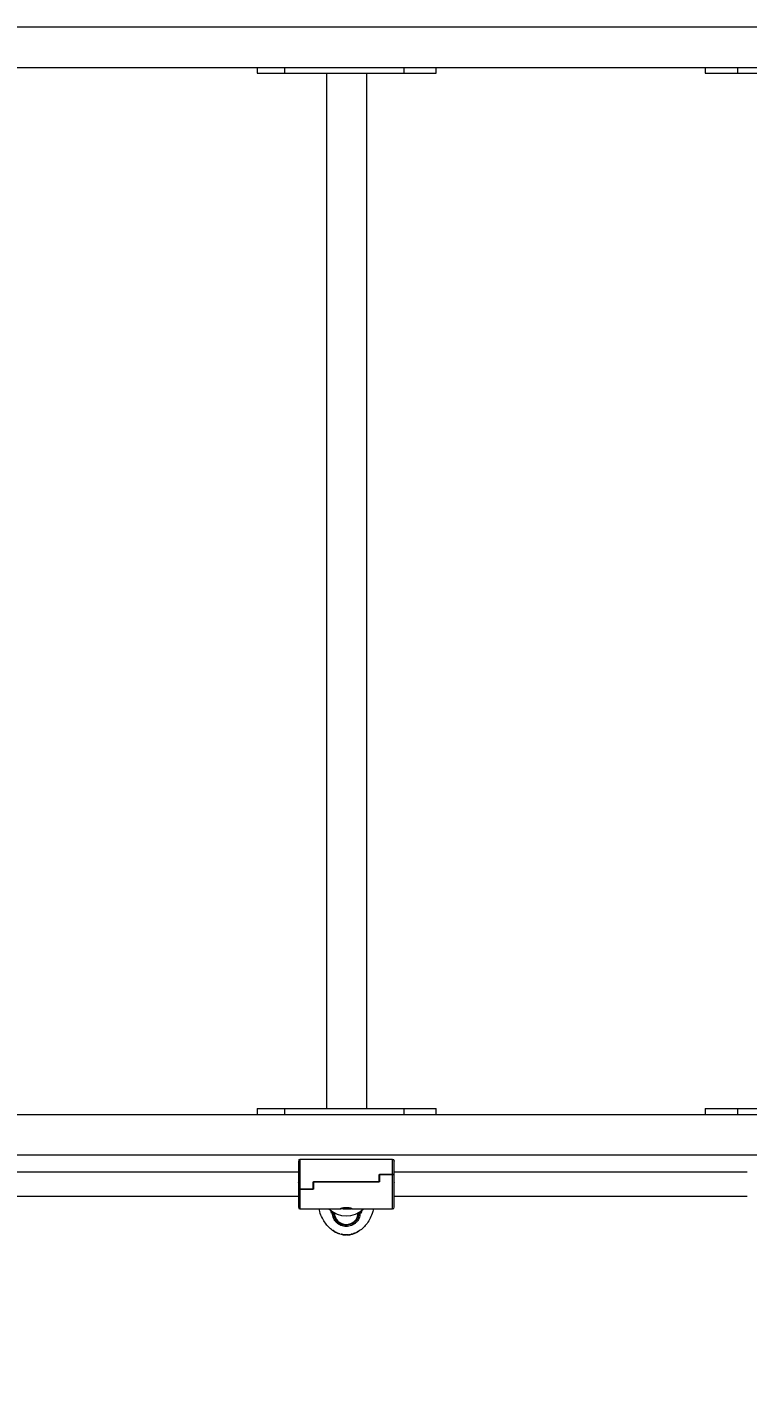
# Model space of a CAD drawing. Header units: millimetres. Extents: x -7083 to 7374, y -8368 to 7509.
# Drawn here: x -4537 to -4056, y 124 to 1025 of the extents above; entities that cross this region are included whole.
import ezdxf

# ---------------------------------------------------------------- set-up
doc = ezdxf.new("R2010")
doc.units = ezdxf.units.MM
for name, color, linetype in [('DIKOM_ОБЪЕКТ', 7, 'Continuous'), ('DIKOM_РАЗМЕР_ЗОНА', 7, 'Continuous'), ('DIKOM_РАЗМЕР_ОБЪЕКТА', 7, 'Continuous')]:
    doc.layers.add(name, color=color, linetype=linetype)
doc.styles.add('style1', font='arial.ttf', dxfattribs={"width": 0.8})
doc.dimstyles.new('1-50', dxfattribs={"dimtxt": 300, "dimasz": 200, "dimexe": 100, "dimexo": 0, "dimgap": 100, "dimtad": 1, "dimtxsty": 'style1', "dimcen": 200, "dimclrd": 7, "dimclre": 7, "dimclrt": 7, "dimadec": 1, "dimazin": 2, "dimtfac": 1, "dimtmove": 0, "dimatfit": 2, "dimfxl": 0, "dimlwd": 25, "dimlwe": 18, "dimarcsym": 0})

# ---------------------------------------------------------------- blocks, each defined once
blk = doc.blocks.new('*D10')
at = {"layer": 'Defpoints', "color": 0, "transparency": 16777216}
for p in [(4593.55, 648.92), (-5583.43, 647.96), (4593.55, -5902.54)]:
    blk.add_point(p, dxfattribs=at)
at = {"layer": 'DIKOM_РАЗМЕР_ОБЪЕКТА', "color": 7, "lineweight": 18, "transparency": 16777216}
for p, q in [((4593.55, 648.92), (4593.55, -6002.54)), ((-5583.43, 647.96), (-5583.43, -6002.54))]:
    blk.add_line(p, q, dxfattribs=at)
at = {"layer": 'DIKOM_РАЗМЕР_ОБЪЕКТА', "color": 7, "lineweight": 25, "transparency": 16777216}
blk.add_line((-5383.43, -5902.54), (4393.55, -5902.54), dxfattribs=at)
at = {"layer": 'DIKOM_РАЗМЕР_ОБЪЕКТА', "color": 7, "transparency": 16777216}
for points in [[(-5383.43, -5869.2), (-5383.43, -5935.87), (-5583.43, -5902.54)], [(4393.55, -5869.2), (4393.55, -5935.87), (4593.55, -5902.54)]]:
    blk.add_solid(points, dxfattribs=at)
at = {"layer": 'DIKOM_РАЗМЕР_ОБЪЕКТА', "color": 7, "transparency": 16777216, "insert": (-226.13, -5649.37), "char_height": 300, "attachment_point": 5, "style": 'style1'}
blk.add_mtext('10150', dxfattribs=at)
blk = doc.blocks.new('*D13')
at = {"layer": 'Defpoints', "color": 0, "transparency": 16777216}
for p in [(6593.53, 996.24), (-7083.43, 647.96), (6593.53, -8268.31)]:
    blk.add_point(p, dxfattribs=at)
at = {"layer": 'DIKOM_РАЗМЕР_ЗОНА', "color": 7, "lineweight": 18, "transparency": 16777216}
for p, q in [((6593.53, 996.24), (6593.53, -8368.31)), ((-7083.43, 647.96), (-7083.43, -8368.31))]:
    blk.add_line(p, q, dxfattribs=at)
at = {"layer": 'DIKOM_РАЗМЕР_ЗОНА', "color": 7, "lineweight": 25, "transparency": 16777216}
blk.add_line((-6883.43, -8268.31), (6393.53, -8268.31), dxfattribs=at)
at = {"layer": 'DIKOM_РАЗМЕР_ЗОНА', "color": 7, "transparency": 16777216}
for points in [[(-6883.43, -8234.97), (-6883.43, -8301.64), (-7083.43, -8268.31)], [(6393.53, -8234.97), (6393.53, -8301.64), (6593.53, -8268.31)]]:
    blk.add_solid(points, dxfattribs=at)
at = {"layer": 'DIKOM_РАЗМЕР_ЗОНА', "color": 7, "transparency": 16777216, "insert": (322.1, -8015.03), "char_height": 300, "attachment_point": 5, "style": 'style1'}
blk.add_mtext('13650', dxfattribs=at)

msp = doc.modelspace()

# ---------------------------------------------------------------- linework, layer by layer
at = {"layer": 'DIKOM_ОБЪЕКТ', "color": 7, "linetype": 'Continuous', "lineweight": 15}
for p, q in [((-4855.555, 1024.956), (-3494.704, 1024.956)), ((-4809.346, 997.956), (-3542.795, 997.956)), ((-4383.412, 997.956), (-4383.412, 993.956)), ((-4383.412, 993.956), (-4364.988, 993.956)), ((-4364.988, 997.956), (-4364.988, 993.956)), ((-4364.988, 993.956), (-4285.237, 993.956)), ((-4337.036, 993.956), (-4337.036, 301.956)), ((-4310.036, 301.956), (-4310.036, 993.956)), ((-4285.237, 997.956), (-4285.237, 993.956)), ((-4285.237, 993.956), (-4263.661, 993.956)), ((-4263.661, 993.956), (-4263.661, 997.956)), ((-4083.665, 997.956), (-4083.665, 993.956)), ((-4083.665, 993.956), (-4062.089, 993.956)), ((-4062.089, 997.956), (-4062.089, 993.956)), ((-4062.089, 993.956), (-3982.338, 993.956)), ((-4809.346, 297.956), (-3542.795, 297.956)), ((-4383.412, 301.956), (-4383.412, 297.956)), ((-4383.412, 301.956), (-4364.988, 301.956)), ((-4364.988, 301.956), (-4364.988, 297.956)), ((-4364.988, 301.956), (-4285.237, 301.956)), ((-4285.237, 301.956), (-4285.237, 297.956)), ((-4285.237, 301.956), (-4263.661, 301.956)), ((-4263.661, 297.956), (-4263.661, 301.956)), ((-4083.665, 301.956), (-4083.665, 297.956)), ((-4083.665, 301.956), (-4062.089, 301.956)), ((-4062.089, 301.956), (-4062.089, 297.956)), ((-4062.089, 301.956), (-3982.338, 301.956)), ((-4855.555, 270.956), (-3494.704, 270.956)), ((-4292.712, 267.839), (-4354.712, 267.839)), ((-4354.712, 267.839), (-4354.712, 247.967)), ((-4292.712, 257.819), (-4292.712, 267.839)), ((-4355.712, 259.339), (-4591.712, 259.339)), ((-4355.712, 252.533), (-4355.712, 252.645)), ((-4345.812, 252.916), (-4301.712, 252.916)), ((-4345.812, 247.967), (-4345.812, 252.916)), ((-4345.812, 252.533), (-4345.712, 252.533)), ((-4345.812, 252.39), (-4345.712, 252.39)), ((-4345.712, 252.916), (-4345.712, 247.864)), ((-4301.612, 252.916), (-4345.712, 252.916)), ((-4301.712, 257.819), (-4292.712, 257.819)), ((-4301.712, 252.916), (-4301.712, 257.819)), ((-4301.612, 257.512), (-4301.712, 257.512)), ((-4301.612, 257.722), (-4301.612, 252.916)), ((-4292.712, 257.722), (-4301.612, 257.722)), ((-4292.712, 234.839), (-4292.712, 257.722)), ((-4055.712, 259.339), (-4291.712, 259.339)), ((-4291.712, 252.645), (-4291.712, 252.533)), ((-4591.712, 243.339), (-4355.712, 243.339)), ((-4354.712, 247.967), (-4345.812, 247.967)), ((-4345.712, 247.864), (-4354.712, 247.864)), ((-4354.712, 247.864), (-4354.712, 234.839)), ((-4345.812, 247.864), (-4345.812, 247.967)), ((-4291.712, 243.339), (-4055.712, 243.339)), ((-4354.712, 234.839), (-4327.341, 234.839)), ((-4326.147, 234.791), (-4326.61, 234.83)), ((-4320.81, 234.83), (-4321.276, 234.791)), ((-4320.076, 234.839), (-4292.712, 234.839)), ((-4333.976, 233.677), (-4333.67, 231.839)), ((-4333.67, 231.839), (-4333.976, 233.677)), ((-4332.957, 231.839), (-4333.67, 231.839)), ((-4332.957, 231.839), (-4333.67, 231.839)), ((-4332.957, 231.839), (-4332.882, 233.033)), ((-4332.228, 231.839), (-4332.228, 232.446)), ((-4332.197, 231.839), (-4332.212, 232.339)), ((-4315.212, 232.339), (-4315.226, 231.839)), ((-4315.195, 232.446), (-4315.195, 231.839)), ((-4314.542, 233.057), (-4314.466, 231.839)), ((-4313.753, 231.839), (-4314.466, 231.839)), ((-4313.753, 231.839), (-4314.466, 231.839)), ((-4313.753, 231.839), (-4313.413, 233.879)), ((-4313.413, 233.879), (-4313.753, 231.839)), ((-4332.882, 220.504), (-4331.793, 219.783)), ((-4332.873, 220.496), (-4332.779, 220.444)), ((-4332.663, 220.327), (-4332.792, 220.411)), ((-4332.779, 220.444), (-4332.672, 220.375)), ((-4332.672, 220.375), (-4332.583, 220.315)), ((-4332.583, 220.273), (-4332.663, 220.327)), ((-4332.583, 220.315), (-4331.267, 219.495)), ((-4331.801, 219.787), (-4332.583, 220.273)), ((-4331.794, 219.815), (-4331.794, 219.698)), ((-4330.745, 219.08), (-4331.794, 219.666)), ((-4331.548, 219.683), (-4331.548, 219.567)), ((-4331.548, 219.567), (-4331.373, 219.465)), ((-4331.373, 219.58), (-4331.373, 219.465)), ((-4331.267, 219.495), (-4330.572, 219.112)), ((-4330.971, 219.345), (-4330.971, 219.232)), ((-4330.971, 219.232), (-4330.879, 219.176)), ((-4330.879, 219.289), (-4330.879, 219.176)), ((-4330.776, 219.22), (-4330.752, 219.199)), ((-4330.776, 219.22), (-4330.776, 219.107)), ((-4330.745, 219.192), (-4330.552, 219.101)), ((-4330.742, 219.081), (-4330.742, 219.191)), ((-4330.618, 219.098), (-4330.742, 219.166)), ((-4330.572, 219.112), (-4330.424, 219.03)), ((-4330.424, 219.03), (-4329.92, 218.744)), ((-4329.92, 218.744), (-4329.731, 218.627)), ((-4329.654, 218.569), (-4329.774, 218.638)), ((-4329.731, 218.627), (-4329.651, 218.567)), ((-4329.651, 218.567), (-4329.654, 218.569)), ((-4329.654, 218.569), (-4329.654, 218.569)), ((-4329.028, 218.318), (-4329.651, 218.567)), ((-4329.028, 218.425), (-4327.94, 218.058)), ((-4328.828, 218.374), (-4328.14, 218.142)), ((-4328.139, 218.104), (-4328.828, 218.335)), ((-4327.94, 218.056), (-4327.94, 217.954)), ((-4327.15, 217.744), (-4327.94, 217.954)), ((-4327.15, 217.847), (-4326.844, 217.803)), ((-4326.952, 217.825), (-4326.262, 217.687)), ((-4326.262, 217.649), (-4326.95, 217.787)), ((-4326.26, 217.649), (-4326.262, 217.649)), ((-4326.062, 217.628), (-4326.062, 217.548)), ((-4325.932, 217.526), (-4325.053, 217.506)), ((-4325.638, 217.469), (-4325.924, 217.518)), ((-4325.409, 217.441), (-4325.409, 217.542)), ((-4324.722, 217.499), (-4323.678, 217.464)), ((-4324.694, 217.482), (-4324.694, 217.382)), ((-4324.683, 217.379), (-4324.659, 217.376)), ((-4324.659, 217.376), (-4324.404, 217.355)), ((-4324.463, 217.49), (-4324.625, 217.486)), ((-4324.625, 217.386), (-4324.625, 217.486)), ((-4323.712, 217.339), (-4324.404, 217.355)), ((-4323.177, 217.349), (-4323.712, 217.339)), ((-4323.617, 217.446), (-4323.617, 217.46)), ((-4323.111, 217.374), (-4323.111, 217.361)), ((-4322.114, 217.527), (-4322.114, 217.424)), ((-4322.102, 217.53), (-4322.084, 217.539)), ((-4322.084, 217.539), (-4322.084, 217.438)), ((-4322.084, 217.433), (-4322.084, 217.438)), ((-4320.656, 217.664), (-4320.667, 217.659)), ((-4320.656, 217.767), (-4320.65, 217.764)), ((-4320.656, 217.767), (-4320.656, 217.664)), ((-4320.641, 217.661), (-4320.641, 217.764)), ((-4319.577, 217.926), (-4319.672, 217.913)), ((-4319.646, 217.932), (-4319.577, 217.926)), ((-4318.98, 218.111), (-4319.577, 217.926)), ((-4318.98, 218.216), (-4318.093, 218.543)), ((-4318.78, 218.27), (-4318.782, 218.269)), ((-4318.78, 218.308), (-4317.749, 218.708)), ((-4318.293, 218.448), (-4318.78, 218.27)), ((-4318.093, 218.462), (-4318.093, 218.57)), ((-4317.817, 218.548), (-4318.093, 218.435)), ((-4317.817, 218.657), (-4318.043, 218.591)), ((-4318.043, 218.591), (-4318.043, 218.483)), ((-4317.817, 218.657), (-4317.532, 218.786)), ((-4317.454, 218.778), (-4317.817, 218.548)), ((-4317.499, 218.792), (-4317.058, 218.891)), ((-4317.058, 218.891), (-4316.94, 218.948)), ((-4317.058, 218.891), (-4317.049, 218.895)), ((-4316.94, 218.948), (-4316.949, 218.943)), ((-4316.94, 218.948), (-4316.498, 219.283)), ((-4316.187, 219.343), (-4316.55, 219.219)), ((-4316.187, 219.457), (-4316.396, 219.346)), ((-4316.248, 219.444), (-4315.223, 220.06)), ((-4316.187, 219.457), (-4315.96, 219.616)), ((-4315.91, 219.5), (-4316.187, 219.343)), ((-4315.96, 219.5), (-4315.96, 219.616)), ((-4315.023, 220.171), (-4315.91, 219.616)), ((-4315.91, 219.644), (-4315.91, 219.528)), ((-4315.224, 220.018), (-4315.71, 219.715)), ((-4315.023, 220.163), (-4315.023, 220.051))]:
    msp.add_line(p, q, dxfattribs=at)
at = {"layer": 'DIKOM_ОБЪЕКТ', "color": 7, "linetype": 'Continuous', "lineweight": 15, "flags": 128}
msp.add_lwpolyline([(-4331.709, 232.148), (-4332.034, 232.332), (-4332.228, 232.446)], dxfattribs=at)
at = {"layer": 'DIKOM_ОБЪЕКТ', "color": 7, "linetype": 'Continuous', "lineweight": 15}
for centre, radius, start, end in [((-4354.712, 266.839), 1, 90, 180), ((-4292.712, 266.839), 1, 0, 90), ((-4354.712, 235.839), 1, 180, 270), ((-4323.712, 246.638), 16.55, 225.473702, 314.526298), ((-4292.712, 235.839), 1, 270, 0), ((-4323.712, 232.339), 8, 181.369531, 358.630469), ((-4323.717, 232.391), 7.995, 181.743613, 270.03651), ((-4323.707, 232.391), 7.995, 269.96349, 358.256387), ((-4323.712, 232.339), 8.5, 356.627713, 0.654801)]:
    msp.add_arc(centre, radius, start, end, dxfattribs=at)
for points, knots in [([(-4355.712, 266.774), (-4355.712, 266.788), (-4355.712, 266.83), (-4355.712, 266.296), (-4355.712, 265.155), (-4355.712, 263.38), (-4355.712, 261.107), (-4355.712, 258.478), (-4355.712, 255.685), (-4355.712, 253.756), (-4355.712, 252.82)], [0, 0, 0, 0, 0.0591857, 0.1906948, 0.3276712, 0.4675544, 0.6074377, 0.7444141, 0.8759231, 1, 1, 1, 1]), ([(-4291.712, 257.718), (-4291.712, 258.405), (-4291.712, 259.803), (-4291.712, 261.697), (-4291.712, 263.395), (-4291.712, 264.804), (-4291.712, 265.878), (-4291.712, 266.55), (-4291.712, 266.851), (-4291.712, 266.81), (-4291.712, 266.8)], [0, 0, 0, 0, 0.1296971, 0.2641905, 0.4020827, 0.5417394, 0.6813961, 0.8192883, 0.9537816, 1, 1, 1, 1]), ([(-4292.712, 257.819), (-4292.603, 257.818), (-4292.386, 257.816), (-4292.096, 257.8), (-4291.87, 257.776), (-4291.734, 257.747), (-4291.719, 257.727), (-4291.712, 257.718)], [0, 0, 0, 0, 0.2016569, 0.4031747, 0.6086192, 0.8233102, 1, 1, 1, 1]), ([(-4291.712, 257.622), (-4291.723, 257.634), (-4291.747, 257.657), (-4291.934, 257.688), (-4292.205, 257.711), (-4292.483, 257.721), (-4292.654, 257.722), (-4292.712, 257.722)], [0, 0, 0, 0, 0.2289509, 0.4581302, 0.6806128, 0.892388, 1, 1, 1, 1]), ([(-4291.712, 235.904), (-4291.712, 235.893), (-4291.712, 235.86), (-4291.712, 236.382), (-4291.712, 237.462), (-4291.712, 239.166), (-4291.712, 241.406), (-4291.712, 244.066), (-4291.712, 246.968), (-4291.712, 249.926), (-4291.712, 251.874), (-4291.712, 252.82)], [0, 0, 0, 0, 0.0574369, 0.1672606, 0.2836627, 0.4049041, 0.5287184, 0.6525328, 0.7737742, 0.8901763, 1, 1, 1, 1]), ([(-4355.712, 247.867), (-4355.7, 247.878), (-4355.676, 247.902), (-4355.489, 247.933), (-4355.218, 247.955), (-4354.94, 247.966), (-4354.769, 247.967), (-4354.712, 247.967)], [0, 0, 0, 0, 0.2289509, 0.4581302, 0.6806128, 0.892388, 1, 1, 1, 1]), ([(-4354.712, 247.864), (-4354.82, 247.863), (-4355.037, 247.861), (-4355.327, 247.845), (-4355.553, 247.821), (-4355.689, 247.793), (-4355.705, 247.773), (-4355.712, 247.764)], [0, 0, 0, 0, 0.2016569, 0.4031747, 0.6086192, 0.8233102, 1, 1, 1, 1]), ([(-4355.712, 247.764), (-4355.712, 247.024), (-4355.712, 245.517), (-4355.712, 243.379), (-4355.712, 241.377), (-4355.712, 239.604), (-4355.712, 238.13), (-4355.712, 237.001), (-4355.712, 236.258), (-4355.712, 235.872), (-4355.712, 235.877), (-4355.712, 235.878)], [0, 0, 0, 0, 0.1111413, 0.2263925, 0.3445564, 0.4642323, 0.5839082, 0.7020721, 0.8173234, 0.9284646, 1, 1, 1, 1]), ([(-4332.882, 220.381), (-4333.754, 221.074), (-4335.56, 222.509), (-4337.832, 225.284), (-4339.888, 228.764), (-4341.275, 232.01), (-4341.702, 234.207), (-4341.825, 234.839)], [0, 0, 0, 0, 0.191819, 0.3972657, 0.6140913, 0.8890113, 1, 1, 1, 1]), ([(-4326.885, 234.862), (-4327.121, 234.849), (-4327.584, 234.823), (-4327.779, 234.899), (-4327.564, 235.078), (-4326.921, 235.334), (-4325.921, 235.594), (-4324.663, 235.774), (-4323.305, 235.806), (-4322.01, 235.683), (-4320.9, 235.452), (-4320.084, 235.182), (-4319.753, 235.002), (-4319.683, 234.883), (-4319.843, 234.823), (-4320.308, 234.849), (-4320.538, 234.862)], [0, 0, 0, 0, 0.0750202, 0.1469893, 0.2213014, 0.2955639, 0.3711252, 0.4477141, 0.5228415, 0.5962795, 0.6704373, 0.7465731, 0.8229213, 0.8530111, 0.9273232, 1, 1, 1, 1]), ([(-4326.147, 234.791), (-4326.28, 234.817), (-4326.446, 234.849), (-4326.627, 234.862), (-4326.747, 234.868), (-4326.83, 234.864), (-4326.885, 234.862)], [0, 0, 0, 0, 0.4919154, 0.6183153, 0.7447151, 1, 1, 1, 1]), ([(-4321.276, 234.791), (-4321.655, 234.719), (-4322.413, 234.575), (-4323.761, 234.508), (-4325.072, 234.585), (-4325.795, 234.724), (-4326.147, 234.791)], [0, 0, 0, 0, 0.2551925, 0.5105809, 0.7615558, 1, 1, 1, 1]), ([(-4321.276, 234.791), (-4321.144, 234.817), (-4320.977, 234.849), (-4320.796, 234.862), (-4320.676, 234.868), (-4320.594, 234.864), (-4320.538, 234.862)], [0, 0, 0, 0, 0.4919154, 0.6183153, 0.7447151, 1, 1, 1, 1]), ([(-4305.599, 234.839), (-4305.722, 234.207), (-4306.149, 232.01), (-4307.564, 228.694), (-4309.707, 225.103), (-4312.144, 222.206), (-4314.087, 220.751), (-4315.023, 220.051)], [0, 0, 0, 0, 0.1073963, 0.3734181, 0.595665, 0.8053332, 1, 1, 1, 1]), ([(-4332.197, 231.839), (-4332.203, 231.839), (-4332.216, 231.839), (-4332.314, 231.839), (-4332.457, 231.839), (-4332.626, 231.839), (-4332.794, 231.839), (-4332.902, 231.839), (-4332.952, 231.839), (-4332.957, 231.839)], [0, 0, 0, 0, 0.1776689, 0.355464, 0.5284254, 0.6893059, 0.8388085, 0.9829849, 1, 1, 1, 1]), ([(-4314.466, 231.839), (-4314.621, 230.719), (-4314.855, 229.038), (-4316.004, 227.002), (-4317.132, 225.637), (-4318.531, 224.5), (-4320.136, 223.646), (-4321.885, 223.118), (-4323.706, 222.939), (-4325.525, 223.115), (-4327.272, 223.64), (-4328.877, 224.489), (-4330.277, 225.623), (-4331.411, 226.99), (-4332.567, 229.028), (-4332.801, 230.717), (-4332.957, 231.839)], [0, 0, 0, 0, 0.1236911, 0.1857387, 0.2483043, 0.3106848, 0.3737376, 0.4369305, 0.4997195, 0.5628222, 0.625717, 0.6884277, 0.7512106, 0.8135181, 0.8760387, 1, 1, 1, 1]), ([(-4332.957, 231.839), (-4332.91, 231.839), (-4332.814, 231.839), (-4332.652, 231.839), (-4332.497, 231.839), (-4332.361, 231.839), (-4332.275, 231.839), (-4332.212, 231.839), (-4332.203, 231.839), (-4332.197, 231.839)], [0, 0, 0, 0, 0.1453522, 0.2908062, 0.4346798, 0.5822003, 0.7386241, 0.8216304, 1, 1, 1, 1]), ([(-4315.226, 231.839), (-4315.393, 230.821), (-4315.725, 228.788), (-4317.611, 226.15), (-4319.867, 224.627), (-4321.962, 223.961), (-4323.706, 223.777), (-4325.45, 223.959), (-4327.546, 224.622), (-4329.807, 226.144), (-4331.697, 228.783), (-4332.03, 230.819), (-4332.197, 231.839)], [0, 0, 0, 0, 0.1250393, 0.2495547, 0.3680978, 0.4323009, 0.4997762, 0.5672686, 0.6314895, 0.7500696, 0.8748252, 1, 1, 1, 1]), ([(-4315.226, 231.839), (-4315.22, 231.839), (-4315.207, 231.839), (-4315.109, 231.839), (-4314.966, 231.839), (-4314.797, 231.839), (-4314.629, 231.839), (-4314.521, 231.839), (-4314.471, 231.839), (-4314.466, 231.839)], [0, 0, 0, 0, 0.1776729, 0.3554709, 0.5284613, 0.689387, 0.8389277, 0.9831231, 1, 1, 1, 1]), ([(-4315.226, 231.839), (-4315.22, 231.839), (-4315.207, 231.839), (-4315.109, 231.839), (-4314.966, 231.839), (-4314.797, 231.839), (-4314.629, 231.839), (-4314.521, 231.839), (-4314.471, 231.839), (-4314.466, 231.839)], [0, 0, 0, 0, 0.1776749, 0.3554759, 0.5284469, 0.6893406, 0.8388591, 0.9830499, 1, 1, 1, 1]), ([(-4332.882, 220.496), (-4332.882, 220.497), (-4332.882, 220.499), (-4332.876, 220.497), (-4332.873, 220.496)], [0, 0, 0, 0, 0.5382985, 1, 1, 1, 1]), ([(-4332.792, 220.411), (-4332.81, 220.422), (-4332.842, 220.442), (-4332.863, 220.452), (-4332.872, 220.457)], [0, 0, 0, 0, 0.5554613, 1, 1, 1, 1]), ([(-4331.794, 219.698), (-4331.794, 219.692), (-4331.794, 219.679), (-4331.794, 219.668), (-4331.794, 219.667), (-4331.794, 219.666)], [0, 0, 0, 0, 0.3227205, 0.6612684, 1, 1, 1, 1]), ([(-4331.794, 219.698), (-4331.788, 219.696), (-4331.776, 219.692), (-4331.733, 219.671), (-4331.676, 219.64), (-4331.611, 219.603), (-4331.567, 219.578), (-4331.548, 219.567)], [0, 0, 0, 0, 0.1935646, 0.3866518, 0.5918808, 0.8253496, 1, 1, 1, 1]), ([(-4331.373, 219.465), (-4331.272, 219.407), (-4331.13, 219.325), (-4331.007, 219.253), (-4330.971, 219.232)], [0, 0, 0, 0, 0.7093422, 1, 1, 1, 1]), ([(-4330.879, 219.176), (-4330.843, 219.153), (-4330.798, 219.124), (-4330.779, 219.11), (-4330.776, 219.107)], [0, 0, 0, 0, 0.7861616, 1, 1, 1, 1]), ([(-4330.776, 219.107), (-4330.763, 219.097), (-4330.743, 219.081), (-4330.745, 219.081), (-4330.746, 219.081)], [0, 0, 0, 0, 0.6498632, 1, 1, 1, 1]), ([(-4329.774, 218.638), (-4329.869, 218.689), (-4330.06, 218.793), (-4330.388, 218.972), (-4330.58, 219.077), (-4330.618, 219.098)], [0, 0, 0, 0, 0.4454409, 0.8892807, 1, 1, 1, 1]), ([(-4329.028, 218.422), (-4329.025, 218.424), (-4329.019, 218.427), (-4328.984, 218.421), (-4328.934, 218.408), (-4328.879, 218.391), (-4328.843, 218.379), (-4328.828, 218.374)], [0, 0, 0, 0, 0.2107789, 0.4215645, 0.6332871, 0.8541508, 1, 1, 1, 1]), ([(-4328.828, 218.335), (-4328.831, 218.336), (-4328.855, 218.345), (-4328.902, 218.361), (-4328.962, 218.38), (-4329.005, 218.39), (-4329.027, 218.392), (-4329.028, 218.389), (-4329.028, 218.388)], [0, 0, 0, 0, 0.0208962, 0.2400483, 0.4595943, 0.6685103, 0.864344, 1, 1, 1, 1]), ([(-4328.14, 218.142), (-4328.116, 218.134), (-4328.067, 218.118), (-4328.004, 218.093), (-4327.959, 218.072), (-4327.943, 218.061), (-4327.941, 218.057), (-4327.94, 218.056)], [0, 0, 0, 0, 0.2409392, 0.481857, 0.7220743, 0.9538565, 1, 1, 1, 1]), ([(-4327.94, 218.023), (-4327.943, 218.026), (-4327.947, 218.031), (-4327.98, 218.047), (-4328.029, 218.067), (-4328.085, 218.087), (-4328.123, 218.099), (-4328.139, 218.104)], [0, 0, 0, 0, 0.2064104, 0.4125459, 0.6257716, 0.8486891, 1, 1, 1, 1]), ([(-4327.15, 217.846), (-4327.148, 217.848), (-4327.144, 217.852), (-4327.112, 217.852), (-4327.064, 217.846), (-4327.008, 217.837), (-4326.969, 217.828), (-4326.952, 217.825)], [0, 0, 0, 0, 0.2079243, 0.4159275, 0.6225756, 0.8312295, 1, 1, 1, 1]), ([(-4326.95, 217.787), (-4326.953, 217.787), (-4326.977, 217.793), (-4327.023, 217.802), (-4327.081, 217.812), (-4327.125, 217.817), (-4327.148, 217.817), (-4327.15, 217.814), (-4327.15, 217.812)], [0, 0, 0, 0, 0.0247111, 0.2325282, 0.4405212, 0.6441033, 0.8428046, 1, 1, 1, 1]), ([(-4326.262, 217.687), (-4326.239, 217.682), (-4326.191, 217.673), (-4326.13, 217.658), (-4326.085, 217.643), (-4326.065, 217.633), (-4326.063, 217.629), (-4326.062, 217.628)], [0, 0, 0, 0, 0.2288959, 0.4577174, 0.6880119, 0.9170963, 1, 1, 1, 1]), ([(-4326.062, 217.595), (-4326.064, 217.598), (-4326.068, 217.603), (-4326.101, 217.614), (-4326.151, 217.627), (-4326.207, 217.639), (-4326.244, 217.646), (-4326.26, 217.649)], [0, 0, 0, 0, 0.211221, 0.4223216, 0.6363903, 0.8534789, 1, 1, 1, 1]), ([(-4326.062, 217.548), (-4326.062, 217.548), (-4326.061, 217.547), (-4326.05, 217.544), (-4326.033, 217.54), (-4326.012, 217.537), (-4325.989, 217.533), (-4325.965, 217.529), (-4325.945, 217.527), (-4325.936, 217.526), (-4325.932, 217.526)], [0, 0, 0, 0, 0.1309723, 0.2618989, 0.3940022, 0.5277559, 0.6397848, 0.7729738, 0.906212, 1, 1, 1, 1]), ([(-4325.409, 217.441), (-4325.418, 217.442), (-4325.436, 217.443), (-4325.478, 217.448), (-4325.526, 217.453), (-4325.575, 217.46), (-4325.613, 217.465), (-4325.632, 217.468), (-4325.638, 217.469)], [0, 0, 0, 0, 0.1799818, 0.3599257, 0.5408445, 0.7231192, 0.906192, 1, 1, 1, 1]), ([(-4324.851, 217.453), (-4324.944, 217.444), (-4325.13, 217.428), (-4325.315, 217.437), (-4325.409, 217.441)], [0, 0, 0, 0, 0.4995653, 1, 1, 1, 1]), ([(-4325.053, 217.506), (-4325.013, 217.507), (-4324.933, 217.508), (-4324.811, 217.504), (-4324.74, 217.5), (-4324.722, 217.499)], [0, 0, 0, 0, 0.4276069, 0.8552031, 1, 1, 1, 1]), ([(-4324.694, 217.456), (-4324.722, 217.456), (-4324.787, 217.457), (-4324.828, 217.454), (-4324.851, 217.453)], [0, 0, 0, 0, 0.4413888, 1, 1, 1, 1]), ([(-4324.625, 217.486), (-4324.642, 217.486), (-4324.677, 217.486), (-4324.697, 217.484), (-4324.692, 217.483), (-4324.692, 217.482)], [0, 0, 0, 0, 0.4641293, 0.928248, 1, 1, 1, 1]), ([(-4324.625, 217.386), (-4324.642, 217.386), (-4324.677, 217.385), (-4324.697, 217.384), (-4324.692, 217.382), (-4324.692, 217.382)], [0, 0, 0, 0, 0.4641417, 0.928273, 1, 1, 1, 1]), ([(-4323.617, 217.446), (-4323.784, 217.427), (-4324.12, 217.389), (-4324.456, 217.387), (-4324.625, 217.386)], [0, 0, 0, 0, 0.499395, 1, 1, 1, 1]), ([(-4323.678, 217.464), (-4323.668, 217.464), (-4323.649, 217.463), (-4323.624, 217.462), (-4323.605, 217.459), (-4323.595, 217.455), (-4323.594, 217.452), (-4323.602, 217.448), (-4323.612, 217.447), (-4323.617, 217.446)], [0, 0, 0, 0, 0.1470181, 0.2940175, 0.4415465, 0.5901628, 0.7397815, 0.8898778, 1, 1, 1, 1]), ([(-4323.177, 217.349), (-4323.179, 217.349), (-4323.188, 217.35), (-4323.143, 217.364), (-4323.108, 217.375)], [0, 0, 0, 0, 0.2474932, 1, 1, 1, 1]), ([(-4323.111, 217.361), (-4323.127, 217.357), (-4323.16, 217.351), (-4323.171, 217.349), (-4323.177, 217.349)], [0, 0, 0, 0, 0.4982627, 1, 1, 1, 1]), ([(-4322.25, 217.49), (-4322.388, 217.471), (-4322.665, 217.432), (-4322.973, 217.386), (-4323.065, 217.369), (-4323.111, 217.361)], [0, 0, 0, 0, 0.3370217, 0.6741182, 1, 1, 1, 1]), ([(-4323.108, 217.375), (-4323.05, 217.388), (-4322.933, 217.414), (-4322.584, 217.473), (-4322.29, 217.518), (-4322.146, 217.54)], [0, 0, 0, 0, 0.3390936, 0.6780891, 1, 1, 1, 1]), ([(-4322.146, 217.54), (-4321.83, 217.587), (-4321.343, 217.66), (-4320.862, 217.744), (-4320.692, 217.773)], [0, 0, 0, 0, 0.6487792, 1, 1, 1, 1]), ([(-4322.127, 217.424), (-4321.843, 217.459), (-4321.334, 217.522), (-4320.832, 217.623), (-4320.611, 217.668)], [0, 0, 0, 0, 0.5591889, 1, 1, 1, 1]), ([(-4322.084, 217.438), (-4322.061, 217.444), (-4322.027, 217.454), (-4321.942, 217.472), (-4321.913, 217.478)], [0, 0, 0, 0, 0.6670925, 1, 1, 1, 1]), ([(-4321.913, 217.478), (-4321.856, 217.489), (-4321.775, 217.504), (-4321.673, 217.522), (-4321.642, 217.527)], [0, 0, 0, 0, 0.6989457, 1, 1, 1, 1]), ([(-4321.642, 217.527), (-4321.562, 217.54), (-4321.424, 217.563), (-4321.283, 217.585), (-4321.224, 217.594)], [0, 0, 0, 0, 0.5816608, 1, 1, 1, 1]), ([(-4321.224, 217.594), (-4321.131, 217.608), (-4320.991, 217.629), (-4320.881, 217.644), (-4320.843, 217.649)], [0, 0, 0, 0, 0.6625223, 1, 1, 1, 1]), ([(-4320.843, 217.649), (-4320.789, 217.655), (-4320.689, 217.666), (-4320.666, 217.665), (-4320.656, 217.664)], [0, 0, 0, 0, 0.5490379, 1, 1, 1, 1]), ([(-4320.692, 217.773), (-4320.532, 217.8), (-4320.212, 217.854), (-4319.838, 217.911), (-4319.709, 217.925), (-4319.646, 217.932)], [0, 0, 0, 0, 0.3379949, 0.6761508, 1, 1, 1, 1]), ([(-4319.672, 217.913), (-4319.755, 217.899), (-4319.921, 217.87), (-4320.302, 217.804), (-4320.577, 217.757), (-4320.684, 217.738)], [0, 0, 0, 0, 0.3789813, 0.7578033, 1, 1, 1, 1]), ([(-4318.98, 218.214), (-4318.979, 218.217), (-4318.977, 218.223), (-4318.949, 218.24), (-4318.904, 218.261), (-4318.846, 218.285), (-4318.802, 218.3), (-4318.78, 218.308)], [0, 0, 0, 0, 0.1910224, 0.3817312, 0.5805731, 0.7910057, 1, 1, 1, 1]), ([(-4318.782, 218.269), (-4318.806, 218.26), (-4318.853, 218.244), (-4318.915, 218.218), (-4318.959, 218.197), (-4318.978, 218.185), (-4318.98, 218.182), (-4318.98, 218.18)], [0, 0, 0, 0, 0.2303189, 0.4606571, 0.689041, 0.9070038, 1, 1, 1, 1]), ([(-4318.094, 218.506), (-4318.095, 218.507), (-4318.096, 218.51), (-4318.121, 218.506), (-4318.16, 218.495), (-4318.213, 218.478), (-4318.256, 218.462), (-4318.283, 218.452), (-4318.289, 218.45), (-4318.293, 218.448)], [0, 0, 0, 0, 0.1539215, 0.3419746, 0.5301438, 0.7262063, 0.9354935, 0.9630434, 1, 1, 1, 1]), ([(-4318.093, 218.57), (-4318.092, 218.571), (-4318.091, 218.572), (-4318.085, 218.574), (-4318.078, 218.578), (-4318.069, 218.581), (-4318.059, 218.585), (-4318.051, 218.588), (-4318.046, 218.59), (-4318.044, 218.59), (-4318.043, 218.591)], [0, 0, 0, 0, 0.1256389, 0.2510178, 0.3831584, 0.5244336, 0.6710367, 0.8159409, 0.952346, 1, 1, 1, 1]), ([(-4318.043, 218.483), (-4318.045, 218.482), (-4318.048, 218.481), (-4318.054, 218.479), (-4318.063, 218.476), (-4318.072, 218.472), (-4318.081, 218.468), (-4318.088, 218.465), (-4318.092, 218.463), (-4318.093, 218.462), (-4318.093, 218.462)], [0, 0, 0, 0, 0.1244338, 0.2486249, 0.3791282, 0.5188787, 0.6648028, 0.8103627, 0.9484857, 1, 1, 1, 1]), ([(-4318.093, 218.435), (-4318.093, 218.436), (-4318.093, 218.437), (-4318.093, 218.446), (-4318.093, 218.457), (-4318.093, 218.462)], [0, 0, 0, 0, 0.3455834, 0.672724, 1, 1, 1, 1]), ([(-4317.817, 218.548), (-4317.842, 218.538), (-4317.892, 218.518), (-4317.967, 218.497), (-4318.018, 218.487), (-4318.043, 218.483)], [0, 0, 0, 0, 0.3316217, 0.6657325, 1, 1, 1, 1]), ([(-4317.749, 218.708), (-4317.718, 218.721), (-4317.657, 218.746), (-4317.576, 218.775), (-4317.522, 218.79), (-4317.506, 218.792), (-4317.499, 218.792)], [0, 0, 0, 0, 0.2849458, 0.5706191, 0.8366659, 1, 1, 1, 1]), ([(-4316.498, 219.283), (-4316.483, 219.294), (-4316.454, 219.318), (-4316.376, 219.369), (-4316.304, 219.412), (-4316.259, 219.438), (-4316.248, 219.444)], [0, 0, 0, 0, 0.2897913, 0.578469, 0.8983, 1, 1, 1, 1]), ([(-4316.187, 219.343), (-4316.155, 219.361), (-4316.102, 219.393), (-4316.026, 219.446), (-4315.982, 219.482), (-4315.96, 219.5)], [0, 0, 0, 0, 0.4116374, 0.7057622, 1, 1, 1, 1]), ([(-4315.91, 219.644), (-4315.911, 219.644), (-4315.912, 219.644), (-4315.917, 219.641), (-4315.924, 219.637), (-4315.933, 219.632), (-4315.942, 219.627), (-4315.952, 219.621), (-4315.957, 219.617), (-4315.959, 219.616), (-4315.96, 219.616)], [0, 0, 0, 0, 0.1133856, 0.2264612, 0.3474268, 0.4851455, 0.6400735, 0.804976, 0.9644508, 1, 1, 1, 1]), ([(-4315.91, 219.528), (-4315.911, 219.528), (-4315.912, 219.528), (-4315.917, 219.525), (-4315.924, 219.521), (-4315.933, 219.517), (-4315.942, 219.511), (-4315.952, 219.505), (-4315.957, 219.502), (-4315.959, 219.5), (-4315.96, 219.5)], [0, 0, 0, 0, 0.1136576, 0.2270085, 0.3481759, 0.4859087, 0.6406162, 0.8051115, 0.964221, 1, 1, 1, 1]), ([(-4315.71, 219.715), (-4315.741, 219.695), (-4315.8, 219.659), (-4315.864, 219.614), (-4315.901, 219.586), (-4315.907, 219.577), (-4315.91, 219.574)], [0, 0, 0, 0, 0.3210431, 0.6092588, 0.8267717, 1, 1, 1, 1]), ([(-4315.91, 219.5), (-4315.91, 219.501), (-4315.91, 219.503), (-4315.91, 219.514), (-4315.91, 219.523), (-4315.91, 219.528)], [0, 0, 0, 0, 0.4342359, 0.7170699, 1, 1, 1, 1]), ([(-4315.023, 220.127), (-4315.025, 220.128), (-4315.028, 220.13), (-4315.053, 220.119), (-4315.091, 220.099), (-4315.143, 220.069), (-4315.19, 220.04), (-4315.217, 220.022), (-4315.224, 220.018)], [0, 0, 0, 0, 0.1692361, 0.3383376, 0.5116822, 0.7068559, 0.9340643, 1, 1, 1, 1]), ([(-4315.223, 220.06), (-4315.193, 220.079), (-4315.141, 220.111), (-4315.077, 220.146), (-4315.038, 220.164), (-4315.025, 220.166), (-4315.023, 220.164), (-4315.023, 220.163)], [0, 0, 0, 0, 0.3222626, 0.5474094, 0.7738422, 0.9687966, 1, 1, 1, 1])]:
    msp.add_open_spline(points, degree=3, knots=knots, dxfattribs=at)
for points in [[(-4355.712, 252.82), (-4355.712, 251.988), (-4355.712, 250.324), (-4355.712, 248.686), (-4355.712, 247.867)], [(-4291.712, 252.82), (-4291.712, 253.646), (-4291.712, 255.297), (-4291.712, 256.847), (-4291.712, 257.622)]]:
    msp.add_open_spline(points, degree=3, dxfattribs=at)

# ---------------------------------------------------------------- dimensions: what is measured, and where the dimension line sits
at = {"layer": 'DIKOM_РАЗМЕР_ЗОНА'}
dim = msp.add_linear_dim(base=(6593.528, -8268.308), p1=(-7083.425, 647.956), p2=(6593.528, 996.237), text='13650', dimstyle='1-50', dxfattribs=at)
dim.commit()
dim.dimension.update_dxf_attribs({"geometry": '*D13', "text_midpoint": (322.101, -8268.308), "dimtype": 160})
at = {"layer": 'DIKOM_РАЗМЕР_ОБЪЕКТА'}
dim = msp.add_linear_dim(base=(4593.55, -5902.538), p1=(-5583.425, 647.956), p2=(4593.55, 648.921), text='10150', dimstyle='1-50', dxfattribs=at)
dim.commit()
dim.dimension.update_dxf_attribs({"geometry": '*D10', "text_midpoint": (-226.127, -5902.538), "dimtype": 160})

doc.saveas('drawing.dxf')
